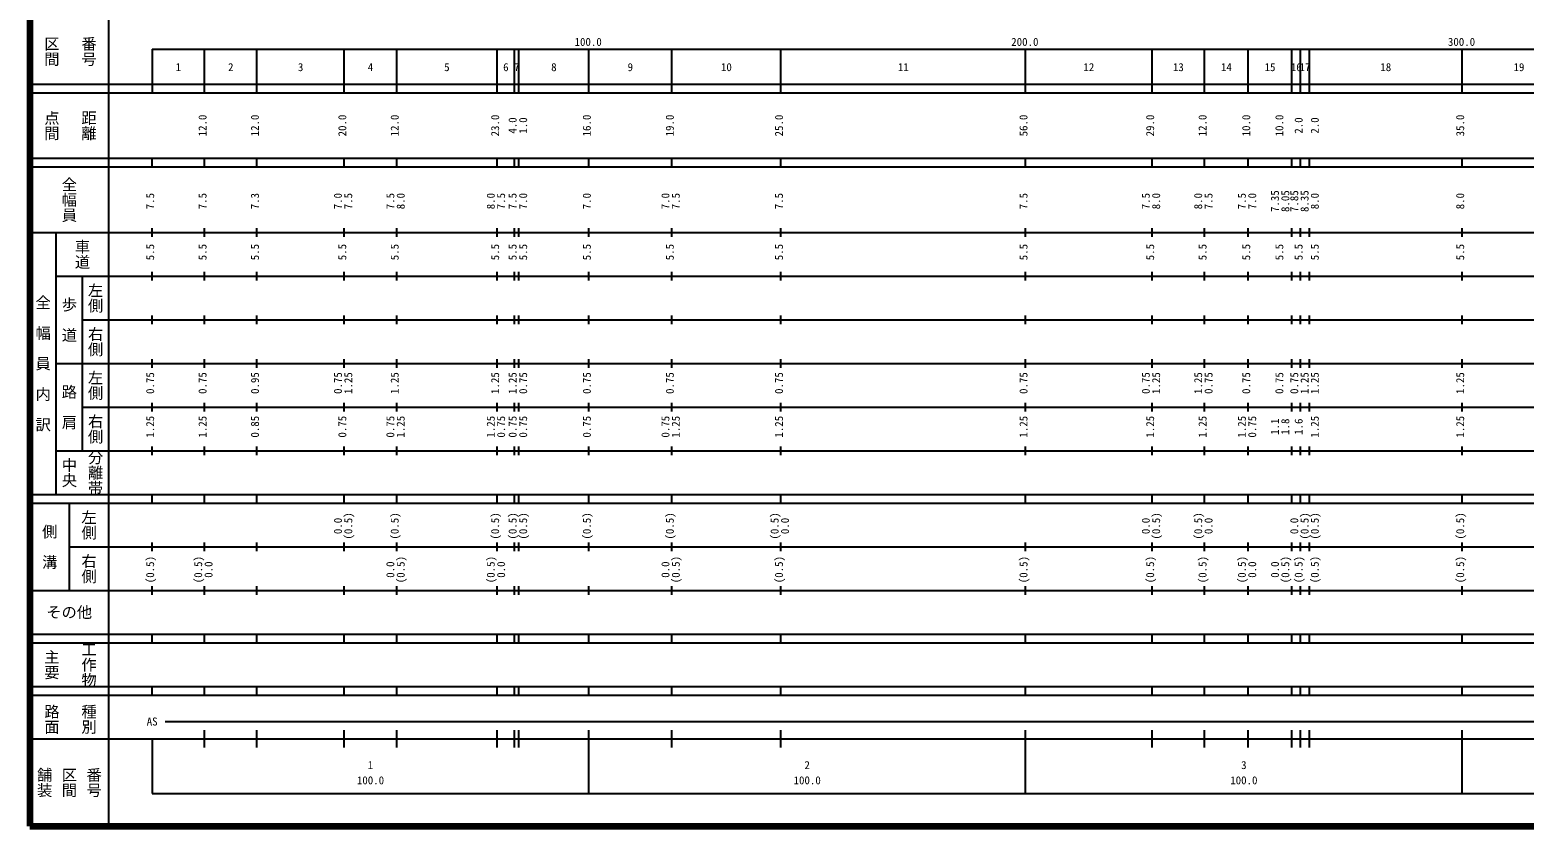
# Model space of a CAD drawing. Units: millimetres on the paper, enlarged 1000 times. Extents: x 40000 to 680000, y 20000 to 380000.
# Drawn here: x 40000 to 382179, y 20000 to 202409 of the extents above; entities that cross this region are included whole.
import ezdxf
from ezdxf.enums import TextEntityAlignment as Align

# ---------------------------------------------------------------- set-up
doc = ezdxf.new("R2010")
doc.units = ezdxf.units.MM
doc.header["$LTSCALE"] = 1000
doc.layers.add('M-TTL', color=2, linetype='Continuous', lineweight=140)
doc.layers.add('M-TTL-BAND', color=7, linetype='Continuous', lineweight=25)
doc.styles.add('@ＭＳ ゴシック', font='')
doc.styles.add('ＭＳ ゴシック', font='')
doc.styles.get('@ＭＳ ゴシック').set_extended_font_data('@MS Gothic')
doc.styles.get('ＭＳ ゴシック').set_extended_font_data('MS Gothic')

msp = doc.modelspace()

# ---------------------------------------------------------------- linework, layer by layer
at = {"layer": 'M-TTL'}
for p, q in [((40000, 380000), (40000, 20000)), ((40000, 20000), (680000, 20000))]:
    msp.add_line(p, q, dxfattribs=at)
at = {"layer": 'M-TTL-BAND'}
for p, q in [((58000, 370000), (58000, 20000)), ((68000, 198000), (579000, 198000)), ((68000, 198000), (579000, 198000)), ((68000, 198000), (68000, 188000)), ((80000, 188000), (80000, 198000)), ((92000, 188000), (92000, 198000)), ((112000, 188000), (112000, 198000)), ((124000, 188000), (124000, 198000)), ((147000, 188000), (147000, 198000)), ((151000, 188000), (151000, 198000)), ((152000, 188000), (152000, 198000)), ((168000, 188000), (168000, 198000)), ((187000, 188000), (187000, 198000)), ((212000, 188000), (212000, 198000)), ((268000, 188000), (268000, 198000)), ((297000, 188000), (297000, 198000)), ((309000, 188000), (309000, 198000)), ((319000, 188000), (319000, 198000)), ((329000, 188000), (329000, 198000)), ((331000, 188000), (331000, 198000)), ((333000, 188000), (333000, 198000)), ((368000, 188000), (368000, 198000)), ((40000, 190000), (579000, 190000)), ((40000, 188000), (579000, 188000)), ((40000, 173000), (579000, 173000)), ((68000, 171000), (68000, 173000)), ((80000, 171000), (80000, 173000)), ((92000, 171000), (92000, 173000)), ((112000, 171000), (112000, 173000)), ((124000, 171000), (124000, 173000)), ((147000, 171000), (147000, 173000)), ((151000, 171000), (151000, 173000)), ((152000, 171000), (152000, 173000)), ((168000, 171000), (168000, 173000)), ((187000, 171000), (187000, 173000)), ((212000, 171000), (212000, 173000)), ((268000, 171000), (268000, 173000)), ((297000, 171000), (297000, 173000)), ((309000, 171000), (309000, 173000)), ((319000, 171000), (319000, 173000)), ((329000, 171000), (329000, 173000)), ((331000, 171000), (331000, 173000)), ((333000, 171000), (333000, 173000)), ((368000, 171000), (368000, 173000)), ((40000, 171000), (579000, 171000)), ((40000, 156000), (579000, 156000)), ((46000, 96000), (46000, 156000)), ((68000, 155000), (68000, 157000)), ((80000, 155000), (80000, 157000)), ((92000, 155000), (92000, 157000)), ((112000, 155000), (112000, 157000)), ((124000, 155000), (124000, 157000)), ((147000, 155000), (147000, 157000)), ((151000, 155000), (151000, 157000)), ((152000, 155000), (152000, 157000)), ((168000, 155000), (168000, 157000)), ((187000, 155000), (187000, 157000)), ((212000, 155000), (212000, 157000)), ((268000, 155000), (268000, 157000)), ((297000, 155000), (297000, 157000)), ((309000, 155000), (309000, 157000)), ((319000, 155000), (319000, 157000)), ((329000, 155000), (329000, 157000)), ((331000, 155000), (331000, 157000)), ((333000, 155000), (333000, 157000)), ((368000, 155000), (368000, 157000)), ((46000, 146000), (579000, 146000)), ((52000, 146000), (52000, 106000)), ((68000, 145000), (68000, 147000)), ((80000, 145000), (80000, 147000)), ((92000, 145000), (92000, 147000)), ((112000, 145000), (112000, 147000)), ((124000, 145000), (124000, 147000)), ((147000, 145000), (147000, 147000)), ((151000, 145000), (151000, 147000)), ((152000, 145000), (152000, 147000)), ((168000, 145000), (168000, 147000)), ((187000, 145000), (187000, 147000)), ((212000, 145000), (212000, 147000)), ((268000, 145000), (268000, 147000)), ((297000, 145000), (297000, 147000)), ((309000, 145000), (309000, 147000)), ((319000, 145000), (319000, 147000)), ((329000, 145000), (329000, 147000)), ((331000, 145000), (331000, 147000)), ((333000, 145000), (333000, 147000)), ((368000, 145000), (368000, 147000)), ((68000, 135000), (68000, 137000)), ((80000, 135000), (80000, 137000)), ((92000, 135000), (92000, 137000)), ((112000, 135000), (112000, 137000)), ((124000, 135000), (124000, 137000)), ((147000, 135000), (147000, 137000)), ((151000, 135000), (151000, 137000)), ((152000, 135000), (152000, 137000)), ((168000, 135000), (168000, 137000)), ((187000, 135000), (187000, 137000)), ((212000, 135000), (212000, 137000)), ((268000, 135000), (268000, 137000)), ((297000, 135000), (297000, 137000)), ((309000, 135000), (309000, 137000)), ((319000, 135000), (319000, 137000)), ((329000, 135000), (329000, 137000)), ((331000, 135000), (331000, 137000)), ((333000, 135000), (333000, 137000)), ((368000, 135000), (368000, 137000)), ((52000, 136000), (579000, 136000)), ((68000, 125000), (68000, 127000)), ((80000, 125000), (80000, 127000)), ((92000, 125000), (92000, 127000)), ((112000, 125000), (112000, 127000)), ((124000, 125000), (124000, 127000)), ((147000, 125000), (147000, 127000)), ((151000, 125000), (151000, 127000)), ((152000, 125000), (152000, 127000)), ((168000, 125000), (168000, 127000)), ((187000, 125000), (187000, 127000)), ((212000, 125000), (212000, 127000)), ((268000, 125000), (268000, 127000)), ((297000, 125000), (297000, 127000)), ((309000, 125000), (309000, 127000)), ((319000, 125000), (319000, 127000)), ((329000, 125000), (329000, 127000)), ((331000, 125000), (331000, 127000)), ((333000, 125000), (333000, 127000)), ((368000, 125000), (368000, 127000)), ((46000, 126000), (579000, 126000)), ((68000, 115000), (68000, 117000)), ((80000, 115000), (80000, 117000)), ((92000, 115000), (92000, 117000)), ((112000, 115000), (112000, 117000)), ((124000, 115000), (124000, 117000)), ((147000, 115000), (147000, 117000)), ((151000, 115000), (151000, 117000)), ((152000, 115000), (152000, 117000)), ((168000, 115000), (168000, 117000)), ((187000, 115000), (187000, 117000)), ((212000, 115000), (212000, 117000)), ((268000, 115000), (268000, 117000)), ((297000, 115000), (297000, 117000)), ((309000, 115000), (309000, 117000)), ((319000, 115000), (319000, 117000)), ((329000, 115000), (329000, 117000)), ((331000, 115000), (331000, 117000)), ((333000, 115000), (333000, 117000)), ((368000, 115000), (368000, 117000)), ((52000, 116000), (579000, 116000)), ((68000, 105000), (68000, 107000)), ((80000, 105000), (80000, 107000)), ((92000, 105000), (92000, 107000)), ((112000, 105000), (112000, 107000)), ((124000, 105000), (124000, 107000)), ((147000, 105000), (147000, 107000)), ((151000, 105000), (151000, 107000)), ((152000, 105000), (152000, 107000)), ((168000, 105000), (168000, 107000)), ((187000, 105000), (187000, 107000)), ((212000, 105000), (212000, 107000)), ((268000, 105000), (268000, 107000)), ((297000, 105000), (297000, 107000)), ((309000, 105000), (309000, 107000)), ((319000, 105000), (319000, 107000)), ((329000, 105000), (329000, 107000)), ((331000, 105000), (331000, 107000)), ((333000, 105000), (333000, 107000)), ((368000, 105000), (368000, 107000)), ((46000, 106000), (579000, 106000)), ((40000, 96000), (579000, 96000)), ((68000, 94000), (68000, 96000)), ((80000, 94000), (80000, 96000)), ((92000, 94000), (92000, 96000)), ((112000, 94000), (112000, 96000)), ((124000, 94000), (124000, 96000)), ((147000, 94000), (147000, 96000)), ((151000, 94000), (151000, 96000)), ((152000, 94000), (152000, 96000)), ((168000, 94000), (168000, 96000)), ((187000, 94000), (187000, 96000)), ((212000, 94000), (212000, 96000)), ((268000, 94000), (268000, 96000)), ((297000, 94000), (297000, 96000)), ((309000, 94000), (309000, 96000)), ((319000, 94000), (319000, 96000)), ((329000, 94000), (329000, 96000)), ((331000, 94000), (331000, 96000)), ((333000, 94000), (333000, 96000)), ((368000, 94000), (368000, 96000)), ((40000, 94000), (579000, 94000)), ((49000, 94000), (49000, 74000)), ((49000, 84000), (579000, 84000)), ((68000, 83000), (68000, 85000)), ((80000, 83000), (80000, 85000)), ((92000, 83000), (92000, 85000)), ((112000, 83000), (112000, 85000)), ((124000, 83000), (124000, 85000)), ((147000, 83000), (147000, 85000)), ((151000, 83000), (151000, 85000)), ((152000, 83000), (152000, 85000)), ((168000, 83000), (168000, 85000)), ((187000, 83000), (187000, 85000)), ((212000, 83000), (212000, 85000)), ((268000, 83000), (268000, 85000)), ((297000, 83000), (297000, 85000)), ((309000, 83000), (309000, 85000)), ((319000, 83000), (319000, 85000)), ((329000, 83000), (329000, 85000)), ((331000, 83000), (331000, 85000)), ((333000, 83000), (333000, 85000)), ((368000, 83000), (368000, 85000)), ((40000, 74000), (579000, 74000)), ((68000, 73000), (68000, 75000)), ((80000, 73000), (80000, 75000)), ((92000, 73000), (92000, 75000)), ((112000, 73000), (112000, 75000)), ((124000, 73000), (124000, 75000)), ((147000, 73000), (147000, 75000)), ((151000, 73000), (151000, 75000)), ((152000, 73000), (152000, 75000)), ((168000, 73000), (168000, 75000)), ((187000, 73000), (187000, 75000)), ((212000, 73000), (212000, 75000)), ((268000, 73000), (268000, 75000)), ((297000, 73000), (297000, 75000)), ((309000, 73000), (309000, 75000)), ((319000, 73000), (319000, 75000)), ((329000, 73000), (329000, 75000)), ((331000, 73000), (331000, 75000)), ((333000, 73000), (333000, 75000)), ((368000, 73000), (368000, 75000)), ((40000, 64000), (579000, 64000)), ((40000, 62000), (579000, 62000)), ((68000, 62000), (68000, 64000)), ((80000, 62000), (80000, 64000)), ((92000, 62000), (92000, 64000)), ((112000, 62000), (112000, 64000)), ((124000, 62000), (124000, 64000)), ((147000, 62000), (147000, 64000)), ((151000, 62000), (151000, 64000)), ((152000, 62000), (152000, 64000)), ((168000, 62000), (168000, 64000)), ((187000, 62000), (187000, 64000)), ((212000, 62000), (212000, 64000)), ((268000, 62000), (268000, 64000)), ((297000, 62000), (297000, 64000)), ((309000, 62000), (309000, 64000)), ((319000, 62000), (319000, 64000)), ((329000, 62000), (329000, 64000)), ((331000, 62000), (331000, 64000)), ((333000, 62000), (333000, 64000)), ((368000, 62000), (368000, 64000)), ((40000, 52000), (579000, 52000)), ((68000, 50000), (68000, 52000)), ((80000, 50000), (80000, 52000)), ((92000, 50000), (92000, 52000)), ((112000, 50000), (112000, 52000)), ((124000, 50000), (124000, 52000)), ((147000, 50000), (147000, 52000)), ((151000, 50000), (151000, 52000)), ((152000, 50000), (152000, 52000)), ((168000, 50000), (168000, 52000)), ((187000, 50000), (187000, 52000)), ((212000, 50000), (212000, 52000)), ((268000, 50000), (268000, 52000)), ((297000, 50000), (297000, 52000)), ((309000, 50000), (309000, 52000)), ((319000, 50000), (319000, 52000)), ((329000, 50000), (329000, 52000)), ((331000, 50000), (331000, 52000)), ((333000, 50000), (333000, 52000)), ((368000, 50000), (368000, 52000)), ((40000, 50000), (579000, 50000)), ((71000, 44000), (465000, 44000)), ((80000, 38000), (80000, 42000)), ((92000, 38000), (92000, 42000)), ((112000, 38000), (112000, 42000)), ((124000, 38000), (124000, 42000)), ((147000, 38000), (147000, 42000)), ((151000, 38000), (151000, 42000)), ((152000, 38000), (152000, 42000)), ((168000, 27500), (168000, 42000)), ((187000, 38000), (187000, 42000)), ((212000, 38000), (212000, 42000)), ((268000, 27500), (268000, 42000)), ((297000, 38000), (297000, 42000)), ((309000, 38000), (309000, 42000)), ((319000, 38000), (319000, 42000)), ((329000, 38000), (329000, 42000)), ((331000, 38000), (331000, 42000)), ((333000, 38000), (333000, 42000)), ((368000, 27500), (368000, 42000)), ((40000, 40000), (579000, 40000)), ((68000, 40000), (68000, 27500)), ((68000, 27500), (579000, 27500)), ((68000, 27500), (579000, 27500))]:
    msp.add_line(p, q, dxfattribs=at)

# ---------------------------------------------------------------- texts
at = {"layer": 'M-TTL-BAND', "style": '@ＭＳ ゴシック'}
for s, p in [('区間', (45000, 197500)), ('番号', (53500, 197500)), ('点間', (45000, 180500)), ('距離', (53500, 180500)), ('全幅員', (49000, 163500)), ('車道', (52000, 151000)), ('左側', (55000, 141000)), ('全\u3000幅\u3000員\u3000内\u3000訳', (43000, 126000)), ('歩\u3000道', (49000, 136000)), ('右側', (55000, 131000)), ('左側', (55000, 121000)), ('路\u3000肩', (49000, 116000)), ('右側', (55000, 111000)), ('中央', (49000, 101000)), ('分離帯', (55000, 101000)), ('側\u3000溝', (44500, 84000)), ('左側', (53500, 89000)), ('右側', (53500, 79000)), ('工作物', (53500, 57000)), ('主要', (45000, 57000)), ('路面', (45000, 44500)), ('種別', (53500, 44500)), ('舗装', (43333, 30000)), ('区間', (49000, 30000)), ('番号', (54667, 30000))]:
    msp.add_text(s, height=2566, rotation=270, dxfattribs=at).set_placement(p, align=Align.MIDDLE_CENTER)
at = {"layer": 'M-TTL-BAND', "style": 'ＭＳ ゴシック'}
for s, p in [('100.0', (167844, 198195)), ('200.0', (267844, 198195)), ('300.0', (367844, 198195)), ('1', (74000, 192405)), ('2', (86000, 192405)), ('3', (102000, 192405)), ('4', (118000, 192405)), ('5', (135500, 192405)), ('6', (149000, 192405)), ('7', (151500, 192405)), ('8', (160000, 192405)), ('9', (177500, 192405)), ('10', (199500, 192405)), ('11', (240000, 192405)), ('12', (282500, 192405)), ('13', (303000, 192405)), ('14', (314000, 192405)), ('15', (324000, 192405)), ('16', (330000, 192405)), ('17', (332000, 192405)), ('18', (350500, 192405)), ('19', (381000, 192405)), ('AS', (68000, 42500)), ('1', (118000, 32523)), ('2', (218000, 32523)), ('3', (318000, 32523)), ('100.0', (118000, 29033)), ('100.0', (218000, 29033)), ('100.0', (318000, 29033))]:
    msp.add_text(s, height=1833, dxfattribs=at).set_placement(p, align=Align.BOTTOM_CENTER)
for s, p in [('12.0', (81000, 180500)), ('12.0', (93000, 180500)), ('20.0', (113000, 180500)), ('12.0', (125000, 180500)), ('23.0', (148000, 180500)), ('4.0', (152000, 180500)), ('1.0', (154418, 180500)), ('16.0', (169000, 180500)), ('19.0', (188000, 180500)), ('25.0', (213000, 180500)), ('56.0', (269000, 180500)), ('29.0', (298000, 180500)), ('12.0', (310000, 180500)), ('10.0', (320000, 180500)), ('10.0', (327580, 180500)), ('2.0', (332000, 180500)), ('2.0', (335701, 180500)), ('35.0', (369000, 180500)), ('7.5', (69000, 163174)), ('7.5', (81000, 163174)), ('7.3', (93000, 163174)), ('7.0', (112000, 163174)), ('7.5', (114370, 163174)), ('7.5', (124000, 163174)), ('8.0', (126370, 163174)), ('8.0', (147000, 163174)), ('7.5', (149370, 163174)), ('7.5', (152000, 163174)), ('7.0', (154418, 163174)), ('7.0', (169000, 163174)), ('7.0', (187000, 163174)), ('7.5', (189370, 163174)), ('7.5', (213000, 163174)), ('7.5', (269000, 163174)), ('7.5', (297000, 163174)), ('8.0', (299370, 163174)), ('8.0', (309000, 163174)), ('7.5', (311370, 163174)), ('7.5', (319000, 163174)), ('7.0', (321370, 163174)), ('7.35', (326580, 163174)), ('8.05', (328950, 163174)), ('7.85', (331000, 163174)), ('8.35', (333370, 163174)), ('8.0', (335701, 163174)), ('8.0', (369000, 163174)), ('5.5', (69000, 151500)), ('5.5', (81000, 151500)), ('5.5', (93000, 151500)), ('5.5', (113000, 151500)), ('5.5', (125000, 151500)), ('5.5', (148000, 151500)), ('5.5', (152000, 151500)), ('5.5', (154418, 151500)), ('5.5', (169000, 151500)), ('5.5', (188000, 151500)), ('5.5', (213000, 151500)), ('5.5', (269000, 151500)), ('5.5', (298000, 151500)), ('5.5', (310000, 151500)), ('5.5', (320000, 151500)), ('5.5', (327580, 151500)), ('5.5', (332000, 151500)), ('5.5', (335701, 151500)), ('5.5', (369000, 151500)), ('0.75', (69000, 121500)), ('0.75', (81000, 121500)), ('0.95', (93000, 121500)), ('0.75', (112000, 121500)), ('1.25', (114370, 121500)), ('1.25', (125000, 121500)), ('1.25', (148000, 121500)), ('1.25', (152000, 121500)), ('0.75', (154418, 121500)), ('0.75', (169000, 121500)), ('0.75', (188000, 121500)), ('0.75', (213000, 121500)), ('0.75', (269000, 121500)), ('0.75', (297000, 121500)), ('1.25', (299370, 121500)), ('1.25', (309000, 121500)), ('0.75', (311370, 121500)), ('0.75', (320000, 121500)), ('0.75', (327580, 121500)), ('0.75', (331000, 121500)), ('1.25', (333370, 121500)), ('1.25', (335701, 121500)), ('1.25', (369000, 121500)), ('1.25', (69000, 111500)), ('1.25', (81000, 111500)), ('0.85', (93000, 111500)), ('0.75', (113000, 111500)), ('0.75', (124000, 111500)), ('1.25', (126370, 111500)), ('1.25', (147000, 111500)), ('0.75', (149370, 111500)), ('0.75', (152000, 111500)), ('0.75', (154418, 111500)), ('0.75', (169000, 111500)), ('0.75', (187000, 111500)), ('1.25', (189370, 111500)), ('1.25', (213000, 111500)), ('1.25', (269000, 111500)), ('1.25', (298000, 111500)), ('1.25', (310000, 111500)), ('1.25', (319000, 111500)), ('0.75', (321370, 111500)), ('1.1', (326580, 111500)), ('1.8', (328950, 111500)), ('1.6', (332000, 111500)), ('1.25', (335701, 111500)), ('1.25', (369000, 111500)), ('0.0', (112000, 88764)), ('(0.5)', (114370, 88764)), ('(0.5)', (125000, 88764)), ('(0.5)', (148000, 88764)), ('(0.5)', (152000, 88764)), ('(0.5)', (154418, 88764)), ('(0.5)', (169000, 88764)), ('(0.5)', (188000, 88764)), ('(0.5)', (212000, 88764)), ('0.0', (214370, 88764)), ('0.0', (297000, 88764)), ('(0.5)', (299370, 88764)), ('(0.5)', (309000, 88764)), ('0.0', (311370, 88764)), ('0.0', (331000, 88764)), ('(0.5)', (333370, 88764)), ('(0.5)', (335701, 88764)), ('(0.5)', (369000, 88764)), ('(0.5)', (69000, 78764)), ('(0.5)', (80000, 78764)), ('0.0', (82370, 78764)), ('0.0', (124000, 78764)), ('(0.5)', (126370, 78764)), ('(0.5)', (147000, 78764)), ('0.0', (149370, 78764)), ('0.0', (187000, 78764)), ('(0.5)', (189370, 78764)), ('(0.5)', (213000, 78764)), ('(0.5)', (269000, 78764)), ('(0.5)', (298000, 78764)), ('(0.5)', (310000, 78764)), ('(0.5)', (319000, 78764)), ('0.0', (321370, 78764)), ('0.0', (326580, 78764)), ('(0.5)', (328950, 78764)), ('(0.5)', (332000, 78764)), ('(0.5)', (335701, 78764)), ('(0.5)', (369000, 78764))]:
    msp.add_text(s, height=1833, rotation=90, dxfattribs=at).set_placement(p, align=Align.BOTTOM_CENTER)
msp.add_text('その他', height=2566, dxfattribs=at).set_placement((49000, 69000), align=Align.MIDDLE_CENTER)

doc.saveas('drawing.dxf')
